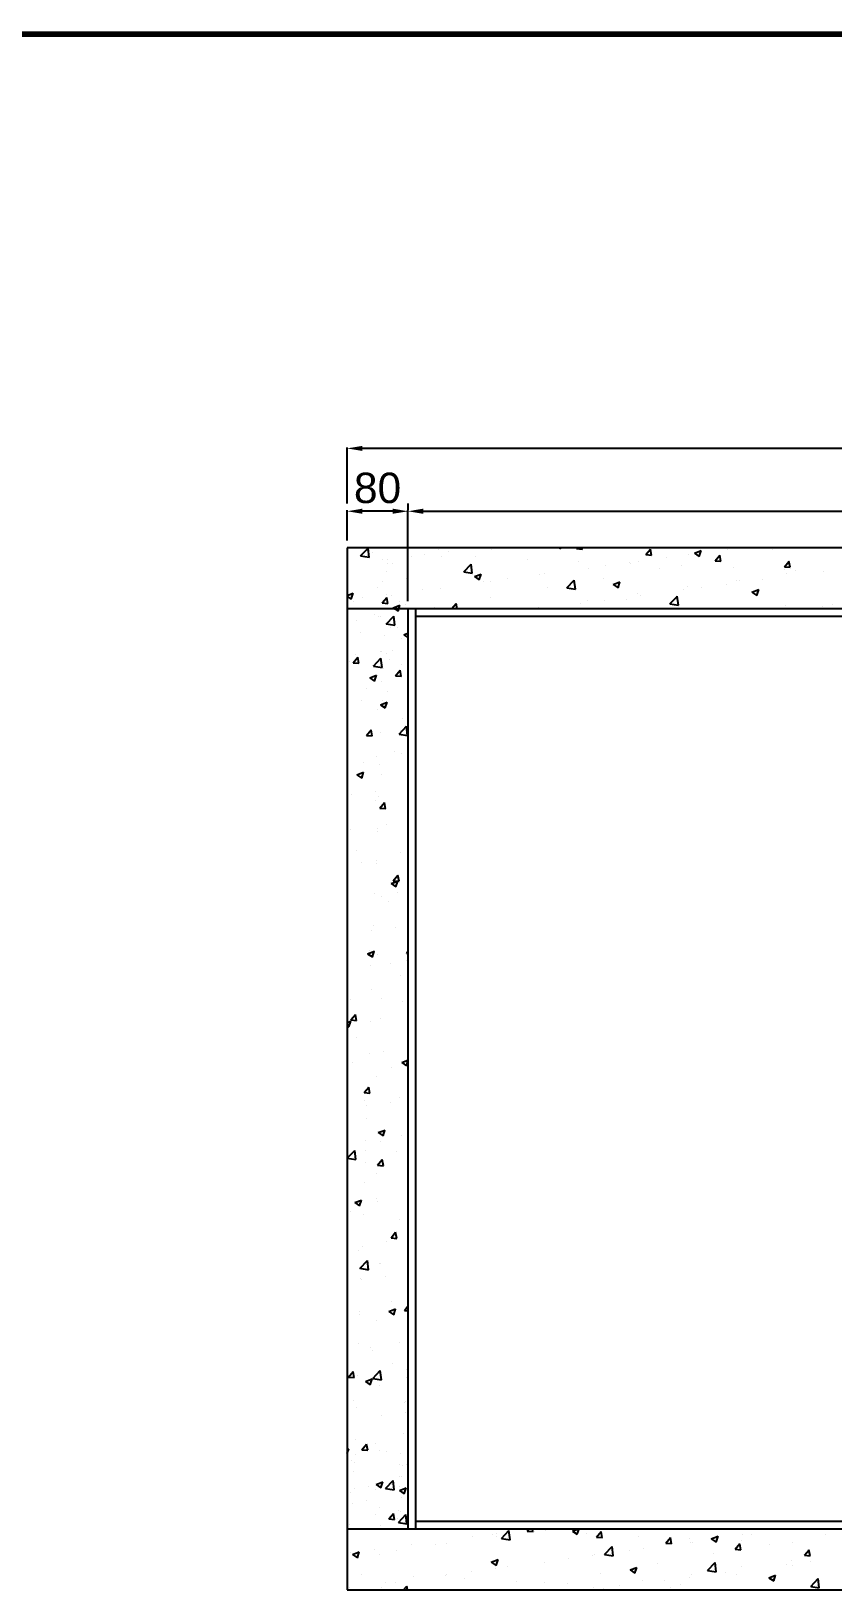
# Model space of a CAD drawing. Header units: millimetres. Extents: x 28332 to 34852, y -49763 to -45153.
# Drawn here: x 30994 to 32049, y -47354 to -45304 of the extents above; entities that cross this region are included whole.
import ezdxf

# ---------------------------------------------------------------- set-up
doc = ezdxf.new("R2010")
doc.units = ezdxf.units.MM
doc.layers.add('LAYOUT', color=7, linetype='Continuous')
doc.layers.add('받침틀', color=251, linetype='Continuous')
doc.styles.get("Standard").update_dxf_attribs({"font": 'arial.ttf'})
doc.dimstyles.new('ISO-25', dxfattribs={"dimtxt": 40, "dimasz": 20, "dimexe": 1.25, "dimexo": 10, "dimgap": 10, "dimtad": 1, "dimdec": 0, "dimtxsty": 'Standard', "dimcen": 2.5, "dimclrd": 3, "dimclre": 3, "dimclrt": 3, "dimadec": 0, "dimazin": 0, "dimtfac": 1, "dimtdec": 0, "dimtmove": 0, "dimatfit": 3, "dimfxl": 0, "dimarcsym": 0})

# ---------------------------------------------------------------- blocks, each defined once
blk = doc.blocks.new('*D29')
at = {"color": 3, "lineweight": -2, "transparency": 16777216}
for p, q in [((31409.9, -45973.6), (31409.9, -45934)), ((31469.9, -45935.3), (31429.9, -45935.3)), ((31489.9, -46053.6), (31489.9, -45934))]:
    blk.add_line(p, q, dxfattribs=at)
at = {"color": 3, "transparency": 16777216}
for points in [[(31429.9, -45931.9), (31429.9, -45938.6), (31409.9, -45935.3)], [(31469.9, -45931.9), (31469.9, -45938.6), (31489.9, -45935.3)]]:
    blk.add_solid(points, dxfattribs=at)
at = {"layer": 'Defpoints', "color": 0, "transparency": 16777216}
for p in [(31409.9, -45935.3), (31409.9, -45983.6), (31489.9, -46063.6)]:
    blk.add_point(p, dxfattribs=at)
at = {"color": 3, "transparency": 16777216, "insert": (31449.9, -45904.8), "char_height": 40, "attachment_point": 5}
blk.add_mtext('80', dxfattribs=at)
blk = doc.blocks.new('*D30')
at = {"color": 3, "lineweight": -2, "transparency": 16777216}
for p, q in [((31489.9, -45925.3), (31489.9, -45934)), ((31509.9, -45935.3), (33279.9, -45935.3)), ((33299.9, -46053.6), (33299.9, -45934))]:
    blk.add_line(p, q, dxfattribs=at)
at = {"color": 3, "transparency": 16777216}
for points in [[(31509.9, -45931.9), (31509.9, -45938.6), (31489.9, -45935.3)], [(33279.9, -45931.9), (33279.9, -45938.6), (33299.9, -45935.3)]]:
    blk.add_solid(points, dxfattribs=at)
at = {"layer": 'Defpoints', "color": 0, "transparency": 16777216}
for p in [(31489.9, -45935.3), (33299.9, -45935.3), (33299.9, -46063.6)]:
    blk.add_point(p, dxfattribs=at)
at = {"color": 3, "transparency": 16777216, "insert": (32394.9, -45904.8), "char_height": 40, "attachment_point": 5}
blk.add_mtext('1810', dxfattribs=at)
blk = doc.blocks.new('*D23')
at = {"color": 3, "lineweight": -2, "transparency": 16777216}
for p, q in [((31409.9, -45925.3), (31409.9, -45851.4)), ((33359.9, -45852.6), (31429.9, -45852.6)), ((33379.9, -45925.3), (33379.9, -45851.4))]:
    blk.add_line(p, q, dxfattribs=at)
at = {"color": 3, "transparency": 16777216}
for points in [[(31429.9, -45849.3), (31429.9, -45856), (31409.9, -45852.6)], [(33359.9, -45849.3), (33359.9, -45856), (33379.9, -45852.6)]]:
    blk.add_solid(points, dxfattribs=at)
at = {"layer": 'Defpoints', "color": 0, "transparency": 16777216}
for p in [(31409.9, -45852.6), (31409.9, -45935.3), (33379.9, -45935.3)]:
    blk.add_point(p, dxfattribs=at)
at = {"color": 3, "transparency": 16777216, "insert": (32394.9, -45822.2), "char_height": 40, "attachment_point": 5}
blk.add_mtext('1970', dxfattribs=at)

msp = doc.modelspace()

# ---------------------------------------------------------------- linework, layer by layer
at = {"linetype": 'Continuous'}
for p, q in [((31427.6, -45994.1), (31437.5, -45983.8)), ((31427.6, -45994.1), (31438.9, -45995.8)), ((31436.4, -45986.8), (31436.4, -45986.8)), ((31438.9, -45995.9), (31437.5, -45983.8)), ((31443.4, -45989.6), (31443.4, -45989.6)), ((31489.4, -45978.2), (31489.4, -45978.2)), ((31494.7, -45994.7), (31494.7, -45994.7)), ((31511.2, -45992.4), (31511.2, -45992.4)), ((31530.1, -45985.8), (31530.1, -45985.8)), ((31533.9, -45995.2), (31533.9, -45995.2)), ((31542.8, -45988.4), (31542.8, -45988.4)), ((31579, -45995.3), (31579, -45995.3)), ((31599.8, -45985.7), (31599.8, -45985.7)), ((31688.8, -45983.6), (31690.3, -45984.6)), ((31690.3, -45984.6), (31690.6, -45983.6)), ((31711.6, -45984.3), (31712.2, -45983.6)), ((31711.6, -45984.3), (31719.2, -45985)), ((31719.1, -45985), (31718.9, -45983.6)), ((31802.7, -45992.3), (31808.8, -45985)), ((31802.7, -45992.3), (31810.3, -45993)), ((31810.2, -45993), (31808.7, -45985)), ((31829.6, -45996.3), (31829.6, -45996.3)), ((31858.8, -45992.5), (31858.8, -45992.5)), ((31866.5, -45990.5), (31875.4, -45987.1)), ((31866.5, -45990.5), (31872.8, -45994.8)), ((31872.8, -45994.8), (31875.4, -45987.1)), ((31893.8, -46000.3), (31899.9, -45993)), ((31901.3, -46000.9), (31899.8, -45993)), ((31909.8, -45985.7), (31909.8, -45985.7)), ((31923, -45984.3), (31923, -45984.3)), ((31969.3, -45985.3), (31969.3, -45985.3)), ((31456.1, -45998.6), (31456.1, -45998.6)), ((31462, -46014.8), (31462, -46014.8)), ((31462.9, -45998.9), (31462.9, -45998.9)), ((31463.2, -46003.9), (31463.2, -46003.9)), ((31469.7, -46003.4), (31469.7, -46003.4)), ((31563.2, -46015.1), (31573.1, -46004.8)), ((31563.2, -46015.1), (31574.5, -46016.8)), ((31574.5, -46016.9), (31573.1, -46004.8)), ((31646.7, -45998.2), (31646.7, -45998.2)), ((31669.5, -46017.4), (31669.5, -46017.4)), ((31714.5, -46001), (31714.5, -46001)), ((31727.6, -46010.9), (31727.6, -46010.9)), ((31749.7, -46006.8), (31749.7, -46006.8)), ((31781.5, -46002.6), (31781.5, -46002.6)), ((31782.3, -46003.9), (31782.3, -46003.9)), ((31793.6, -46001.4), (31793.6, -46001.4)), ((31821.1, -46010.8), (31821.1, -46010.8)), ((31850.1, -46006.8), (31850.1, -46006.8)), ((31893.8, -46000.3), (31901.4, -46000.9)), ((31895.2, -45998.1), (31895.2, -45998.1)), ((31917.9, -46009.6), (31917.9, -46009.6)), ((31984.9, -46008.2), (31991, -46000.9)), ((31984.9, -46008.2), (31992.5, -46008.9)), ((31985.7, -46012.5), (31985.7, -46012.5)), ((31987.4, -46017.1), (31987.4, -46017.1)), ((31992.4, -46008.9), (31990.9, -46001)), ((31999.7, -46013.2), (31999.7, -46013.2)), ((32036.5, -46014.8), (32036.5, -46014.8)), ((31450.4, -46035.2), (31450.4, -46035.2)), ((31456, -46028.3), (31456, -46028.3)), ((31487.8, -46024.1), (31487.8, -46024.1)), ((31532.3, -46037.5), (31532.3, -46037.5)), ((31577.3, -46021.3), (31586.2, -46017.9)), ((31577.3, -46021.3), (31583.6, -46025.6)), ((31583.6, -46025.6), (31586.1, -46017.9)), ((31589.6, -46027.9), (31589.6, -46027.9)), ((31598.3, -46028), (31598.3, -46028)), ((31621.4, -46023.7), (31621.4, -46023.7)), ((31663.5, -46019), (31663.5, -46019)), ((31673, -46036.2), (31673, -46036.2)), ((31698.7, -46036.1), (31708.6, -46025.8)), ((31698.7, -46036.1), (31710, -46037.9)), ((31710, -46037.9), (31708.6, -46025.8)), ((31747.1, -46023.5), (31747.1, -46023.5)), ((31759.8, -46031.5), (31768.7, -46028.1)), ((31759.8, -46031.5), (31766.1, -46035.8)), ((31766.1, -46035.8), (31768.7, -46028.1)), ((31857.3, -46034.7), (31857.3, -46034.7)), ((31876.4, -46035.8), (31876.4, -46035.8)), ((31908.2, -46031.7), (31908.2, -46031.7)), ((31921.4, -46026.6), (31921.4, -46026.6)), ((31925.6, -46025.9), (31925.6, -46025.9)), ((31942.3, -46041.7), (31951.2, -46038.2)), ((31948.6, -46045.9), (31951.2, -46038.2)), ((31956.3, -46025.3), (31956.3, -46025.3)), ((31409.9, -46046), (31417.6, -46043)), ((31409.9, -46047.3), (31415.1, -46050.7)), ((31411.2, -46051.4), (31411.2, -46051.4)), ((31415.1, -46050.7), (31417.6, -46043.1)), ((31418.6, -46054.5), (31418.6, -46054.5)), ((31429.5, -46049), (31429.5, -46049)), ((31455.9, -46055.9), (31462.1, -46048.7)), ((31455.9, -46055.9), (31463.5, -46056.6)), ((31460.4, -46057), (31460.4, -46057)), ((31461.3, -46044.8), (31461.3, -46044.8)), ((31463.5, -46056.6), (31462, -46048.7)), ((31468.2, -46045.6), (31468.2, -46045.6)), ((31470.6, -46062.3), (31479.4, -46058.9)), ((31477.8, -46063.6), (31479.4, -46058.9)), ((31479, -46054.2), (31479, -46054.2)), ((31486.4, -46057.3), (31486.4, -46057.3)), ((31509.4, -46038.5), (31509.4, -46038.5)), ((31547.3, -46063.6), (31553.2, -46056.6)), ((31554.4, -46063.6), (31553.1, -46056.6)), ((31598.9, -46048.9), (31598.9, -46048.9)), ((31716.3, -46056.9), (31716.3, -46056.9)), ((31726.1, -46053.2), (31726.1, -46053.2)), ((31748.1, -46052.7), (31748.1, -46052.7)), ((31777.5, -46051.4), (31777.5, -46051.4)), ((31792.1, -46043.7), (31792.1, -46043.7)), ((31796.2, -46046.4), (31796.2, -46046.4)), ((31834.3, -46057.2), (31844.2, -46046.9)), ((31834.3, -46057.1), (31845.5, -46058.9)), ((31845.5, -46058.9), (31844.1, -46046.9)), ((31851.6, -46038.7), (31851.6, -46038.7)), ((31942.3, -46041.7), (31948.6, -46045.9)), ((32048.2, -46057.7), (32048.2, -46057.7)), ((31422.6, -46078.4), (31422.6, -46078.4)), ((31445.4, -46071.5), (31445.4, -46071.5)), ((31450.8, -46074.3), (31450.8, -46074.3)), ((31454.4, -46074.2), (31454.4, -46074.2)), ((31461.3, -46083.6), (31471.2, -46073.3)), ((31470.5, -46062.3), (31472.6, -46063.6)), ((31472.6, -46085.3), (31471.2, -46073.3)), ((31472.6, -46063.6), (31476.9, -46066.5)), ((31476.9, -46066.5), (31477.8, -46063.6)), ((31480.9, -46063), (31480.9, -46063)), ((31524.9, -46061.6), (31524.9, -46061.6)), ((31554.2, -46060.2), (31554.2, -46060.2)), ((31622, -46063.1), (31622, -46063.1)), ((31661.9, -46061.3), (31661.9, -46061.3)), ((31985.8, -46059.4), (31985.8, -46059.4)), ((32034.9, -46060.7), (32034.9, -46060.7)), ((31427.9, -46094.9), (31427.9, -46094.9)), ((31458.9, -46099.3), (31458.9, -46099.3)), ((31461.3, -46083.5), (31472.6, -46085.3)), ((31466.6, -46087.9), (31466.6, -46087.9)), ((31476, -46088.5), (31476, -46088.5)), ((31484.5, -46097.6), (31489.9, -46101.2)), ((31484.6, -46097.6), (31489.9, -46095.5)), ((31454.2, -46119.1), (31454.2, -46119.1)), ((31455.3, -46120.2), (31455.3, -46120.2)), ((31469, -46117.9), (31469, -46117.9)), ((31481.2, -46102.2), (31481.2, -46102.2)), ((31413.2, -46133.3), (31413.2, -46133.3)), ((31417.7, -46134.6), (31423.8, -46127.3)), ((31417.7, -46134.6), (31425.3, -46135.2)), ((31420.9, -46124.3), (31420.9, -46124.3)), ((31425.2, -46135.2), (31423.8, -46127.3)), ((31442.6, -46138.6), (31442.6, -46138.6)), ((31444.5, -46138.8), (31454.4, -46128.5)), ((31444.5, -46138.8), (31455.8, -46140.6)), ((31455.8, -46140.6), (31454.4, -46128.5)), ((31461.2, -46121.9), (31461.2, -46121.9)), ((31465.1, -46130.2), (31465.1, -46130.2)), ((31481, -46136.2), (31481, -46136.2)), ((31439.6, -46154.4), (31448.5, -46150.9)), ((31439.6, -46154.4), (31446, -46158.6)), ((31446, -46158.6), (31448.5, -46151)), ((31455.7, -46159.4), (31455.7, -46159.4)), ((31457.4, -46141.6), (31457.4, -46141.6)), ((31473.6, -46151.5), (31479.7, -46144.2)), ((31473.6, -46151.5), (31481.2, -46152.1)), ((31481.1, -46152.2), (31479.6, -46144.2)), ((31435.6, -46168), (31435.6, -46168)), ((31463.5, -46172.5), (31463.5, -46172.5)), ((31429, -46183.7), (31429, -46183.7)), ((31450.1, -46196), (31450.1, -46196)), ((31453.6, -46189.7), (31460, -46194)), ((31453.7, -46189.7), (31462.5, -46186.3)), ((31455.8, -46183.9), (31455.8, -46183.9)), ((31460, -46194), (31462.5, -46186.3)), ((31435.3, -46230.1), (31441.5, -46222.8)), ((31442.9, -46230.8), (31441.4, -46222.8)), ((31478.2, -46228.3), (31488, -46218)), ((31482.4, -46207.5), (31482.4, -46207.5)), ((31489.4, -46230.1), (31488, -46218)), ((31435.3, -46230.1), (31442.9, -46230.8)), ((31454.3, -46226.1), (31454.3, -46226.1)), ((31478.1, -46228.3), (31489.4, -46230)), ((31480.5, -46223.9), (31480.5, -46223.9)), ((31449, -46257.6), (31449, -46257.6)), ((31472, -46251.4), (31472, -46251.4)), ((31480.8, -46253.4), (31480.8, -46253.4)), ((31422.7, -46281.8), (31429.1, -46286.1)), ((31422.8, -46281.8), (31431.6, -46278.4)), ((31429.1, -46286.1), (31431.6, -46278.4)), ((31431, -46265.6), (31431, -46265.6)), ((31452.7, -46268.4), (31452.7, -46268.4)), ((31454.9, -46281), (31454.9, -46281)), ((31447.4, -46303.5), (31447.4, -46303.5)), ((31415.6, -46307.7), (31415.6, -46307.7)), ((31446.8, -46316), (31446.8, -46316)), ((31451.2, -46310.7), (31451.2, -46310.7)), ((31453, -46325.6), (31459.1, -46318.3)), ((31460.5, -46326.3), (31459, -46318.3)), ((31453, -46325.6), (31460.6, -46326.3)), ((31414, -46353.6), (31414, -46353.6)), ((31449.6, -46353), (31449.6, -46353)), ((31449.7, -46356.8), (31449.7, -46356.8)), ((31462.1, -46347.3), (31462.1, -46347.3)), ((31422, -46380.9), (31422, -46380.9)), ((31480.1, -46384.7), (31480.1, -46384.7)), ((31489.8, -46383.7), (31489.8, -46383.7)), ((31428.7, -46397.4), (31428.7, -46397.4)), ((31448.1, -46395.2), (31448.1, -46395.2)), ((31448.8, -46397.9), (31448.8, -46397.9)), ((31467.7, -46425), (31476.6, -46421.6)), ((31467.7, -46425), (31474, -46429.3)), ((31470.6, -46421.1), (31476.7, -46413.9)), ((31470.6, -46421.2), (31478.2, -46421.8)), ((31474, -46429.3), (31476.5, -46421.6)), ((31478.1, -46421.8), (31476.6, -46413.9)), ((31446.5, -46437.5), (31446.5, -46437.5)), ((31454.6, -46441.8), (31454.6, -46441.8)), ((31464.6, -46448.3), (31464.6, -46448.3)), ((31475.5, -46436.9), (31475.5, -46436.9)), ((31442.1, -46487), (31442.1, -46487)), ((31445, -46479.8), (31445, -46479.8)), ((31473.9, -46482.8), (31473.9, -46482.8)), ((31436.8, -46517.1), (31445.7, -46513.7)), ((31436.8, -46517.1), (31443.1, -46521.4)), ((31439.8, -46513.2), (31439.8, -46513.2)), ((31443.1, -46521.4), (31445.6, -46513.7)), ((31443.5, -46522.1), (31443.5, -46522.1)), ((31449.3, -46517.6), (31449.3, -46517.6)), ((31466.6, -46530.3), (31466.6, -46530.3)), ((31488.2, -46516.7), (31489.9, -46514.6)), ((31488.2, -46516.7), (31489.9, -46516.8)), ((31488.6, -46526.6), (31488.6, -46526.6)), ((31440.5, -46532.9), (31440.5, -46532.9)), ((31479.7, -46545.5), (31479.7, -46545.5)), ((31441.9, -46564.4), (31441.9, -46564.4)), ((31414.6, -46577.8), (31414.6, -46577.8)), ((31455.1, -46576.7), (31455.1, -46576.7)), ((31482.4, -46580.6), (31482.4, -46580.6)), ((31409.9, -46607.6), (31414.7, -46605.8)), ((31409.9, -46611.9), (31412.2, -46613.5)), ((31412.2, -46613.5), (31414.7, -46605.8)), ((31414.7, -46604.2), (31420.9, -46596.9)), ((31414.7, -46604.2), (31422.3, -46604.9)), ((31422.3, -46604.9), (31420.8, -46597)), ((31440.4, -46606.6), (31440.4, -46606.6)), ((31454.2, -46602.7), (31454.2, -46602.7)), ((31421.7, -46626.8), (31421.7, -46626.8)), ((31438.8, -46648.9), (31438.8, -46648.9)), ((31457.6, -46645.5), (31457.6, -46645.5)), ((31416.6, -46659.7), (31416.6, -46659.7)), ((31468.5, -46666.3), (31468.5, -46666.3)), ((31481.7, -46660.3), (31489.9, -46657.2)), ((31481.7, -46660.3), (31488, -46664.6)), ((31484.4, -46662.6), (31484.4, -46662.6)), ((31488, -46664.6), (31489.9, -46658.8)), ((31432.4, -46699.8), (31438.5, -46692.5)), ((31437.3, -46691.2), (31437.3, -46691.2)), ((31439.9, -46700.4), (31438.4, -46692.5)), ((31448.9, -46678.4), (31448.9, -46678.4)), ((31432.4, -46699.8), (31439.9, -46700.4)), ((31432.4, -46710.1), (31432.4, -46710.1)), ((31466.9, -46712.2), (31466.9, -46712.2)), ((31479.4, -46706.3), (31479.4, -46706.3)), ((31435.1, -46716.4), (31435.1, -46716.4)), ((31435.7, -46733.5), (31435.7, -46733.5)), ((31450.8, -46752.4), (31459.7, -46749)), ((31450.8, -46752.4), (31457.1, -46756.7)), ((31457.1, -46756.7), (31459.6, -46749)), ((31410, -46786.2), (31419.9, -46775.9)), ((31421.2, -46788), (31419.8, -46775.9)), ((31433.5, -46762.3), (31433.5, -46762.3)), ((31434.2, -46775.7), (31434.2, -46775.7)), ((31453.8, -46763.5), (31453.8, -46763.5)), ((31481.6, -46756), (31481.6, -46756)), ((31410, -46786.2), (31421.3, -46787.9)), ((31434.4, -46792), (31434.4, -46792)), ((31450, -46795.3), (31456.1, -46788)), ((31450, -46795.3), (31457.6, -46796)), ((31457.5, -46796), (31456, -46788)), ((31475.4, -46777.8), (31475.4, -46777.8)), ((31448.2, -46806), (31448.2, -46806)), ((31432.7, -46818), (31432.7, -46818)), ((31414.8, -46856.1), (31414.8, -46856.1)), ((31419.9, -46844.5), (31428.8, -46841.1)), ((31419.9, -46844.5), (31426.2, -46848.8)), ((31426.2, -46848.8), (31428.7, -46841.1)), ((31448.6, -46839.2), (31448.6, -46839.2)), ((31450.2, -46842.4), (31450.2, -46842.4)), ((31431.1, -46860.3), (31431.1, -46860.3)), ((31479, -46867.1), (31479, -46867.1)), ((31461.6, -46895.7), (31461.6, -46895.7)), ((31467.6, -46890.8), (31473.7, -46883.5)), ((31467.6, -46890.8), (31475.2, -46891.5)), ((31475.1, -46891.5), (31473.7, -46883.5)), ((31425.4, -46907.3), (31425.4, -46907.3)), ((31429.6, -46902.6), (31429.6, -46902.6)), ((31426.8, -46931), (31436.7, -46920.6)), ((31426.8, -46930.9), (31438.1, -46932.7)), ((31438.1, -46932.7), (31436.7, -46920.6)), ((31452.2, -46924.3), (31452.2, -46924.3)), ((31453.4, -46924.3), (31453.4, -46924.3)), ((31428, -46944.9), (31428, -46944.9)), ((31428.2, -46945.8), (31428.2, -46945.8)), ((31460, -46941.6), (31460, -46941.6)), ((31467.9, -46974.7), (31467.9, -46974.7)), ((31485.2, -46986.4), (31489.9, -46980.8)), ((31426.5, -46987.1), (31426.5, -46987.1)), ((31426.6, -46991.7), (31426.6, -46991.7)), ((31448.2, -47000.1), (31448.2, -47000.1)), ((31464.8, -46987.7), (31473.7, -46984.3)), ((31464.8, -46987.8), (31471.1, -46992)), ((31471.1, -46992), (31473.7, -46984.3)), ((31474.7, -46985.3), (31474.7, -46985.3)), ((31485.2, -46986.4), (31489.9, -46986.8)), ((31489.1, -47021.3), (31489.1, -47021.3)), ((31424.9, -47029.4), (31424.9, -47029.4)), ((31441.2, -47035.4), (31441.2, -47035.4)), ((31443.2, -47039.6), (31443.2, -47039.6)), ((31478.6, -47027.9), (31478.6, -47027.9)), ((31470, -47056.7), (31470, -47056.7)), ((31411.7, -47073.9), (31417.9, -47066.6)), ((31411.7, -47073.9), (31419.3, -47074.6)), ((31419.3, -47074.6), (31417.8, -47066.6)), ((31423.4, -47071.7), (31423.4, -47071.7)), ((31433.9, -47079.8), (31442.8, -47076.4)), ((31433.9, -47079.8), (31440.2, -47084.1)), ((31440.2, -47084.1), (31442.8, -47076.4)), ((31443.6, -47075.7), (31453.5, -47065.4)), ((31443.6, -47075.7), (31454.9, -47077.4)), ((31454.9, -47077.4), (31453.5, -47065.4)), ((31487.5, -47063.6), (31487.5, -47063.6)), ((31488, -47075), (31488, -47075)), ((31418, -47104.2), (31418, -47104.2)), ((31453.1, -47085.1), (31453.1, -47085.1)), ((31421.8, -47114), (31421.8, -47114)), ((31485.7, -47107), (31485.7, -47107)), ((31486, -47105.8), (31486, -47105.8)), ((31486.4, -47120.9), (31486.4, -47120.9)), ((31454.6, -47125), (31454.6, -47125)), ((31420.3, -47156.2), (31420.3, -47156.2)), ((31429.4, -47169.4), (31435.5, -47162.1)), ((31434.3, -47164.8), (31434.3, -47164.8)), ((31436.9, -47170.1), (31435.4, -47162.2)), ((31447.8, -47160.9), (31447.8, -47160.9)), ((31484.4, -47148.1), (31484.4, -47148.1)), ((31409.9, -47169.3), (31411.9, -47168.5)), ((31409.9, -47174.3), (31411.9, -47168.5)), ((31415.7, -47183.1), (31415.7, -47183.1)), ((31420, -47186.1), (31420, -47186.1)), ((31421.2, -47175.1), (31421.2, -47175.1)), ((31429.4, -47169.4), (31437, -47170.1)), ((31453, -47170.9), (31453, -47170.9)), ((31461, -47171.9), (31461, -47171.9)), ((31479.8, -47174.9), (31479.8, -47174.9)), ((31411, -47201.4), (31411, -47201.4)), ((31418.8, -47198.5), (31418.8, -47198.5)), ((31478.2, -47188.8), (31478.2, -47188.8)), ((31478.8, -47204.2), (31478.8, -47204.2)), ((31481.1, -47204.3), (31481.1, -47204.3)), ((31482.9, -47190.4), (31482.9, -47190.4)), ((31487.8, -47189), (31487.8, -47189)), ((31414.1, -47225.4), (31414.1, -47225.4)), ((31419.6, -47221), (31419.6, -47221)), ((31437.8, -47218.4), (31437.8, -47218.4)), ((31447.4, -47221.7), (31447.4, -47221.7)), ((31447.9, -47215.2), (31456.8, -47211.7)), ((31447.9, -47215.2), (31454.2, -47219.4)), ((31454.2, -47219.4), (31456.8, -47211.8)), ((31460.5, -47220.4), (31470.4, -47210.1)), ((31460.5, -47220.4), (31471.8, -47222.1)), ((31467.7, -47214.7), (31467.7, -47214.7)), ((31471.8, -47222.2), (31470.4, -47210.1)), ((31478.3, -47217.2), (31478.3, -47217.2)), ((31478.8, -47223.1), (31487.7, -47219.6)), ((31478.8, -47223.1), (31485.1, -47227.3)), ((31485.1, -47227.3), (31487.7, -47219.7)), ((31417.2, -47240.8), (31417.2, -47240.8)), ((31435.8, -47236.5), (31435.8, -47236.5)), ((31452.7, -47245.9), (31452.7, -47245.9)), ((31481.4, -47232.7), (31481.4, -47232.7)), ((31412.6, -47267.6), (31412.6, -47267.6)), ((31447.7, -47254.4), (31447.7, -47254.4)), ((31464.6, -47260.5), (31470.7, -47253.2)), ((31464.6, -47260.5), (31472.2, -47261.2)), ((31472.1, -47261.2), (31470.7, -47253.2)), ((31476.7, -47259.5), (31476.7, -47259.5)), ((31477.3, -47265.2), (31487.2, -47254.8)), ((31477.3, -47265.1), (31488.6, -47266.9)), ((31477.9, -47249.6), (31477.9, -47249.6)), ((31479.5, -47250.2), (31479.5, -47250.2)), ((31488.6, -47266.9), (31487.2, -47254.8)), ((31453.5, -47268.8), (31453.5, -47268.8)), ((31574.4, -47283.4), (31574.4, -47283.4)), ((31589.1, -47274.5), (31589.1, -47274.5)), ((31600.4, -47281.3), (31600.4, -47281.3)), ((31606.2, -47279.2), (31606.2, -47279.2)), ((31606.3, -47283.3), (31606.3, -47283.3)), ((31612.8, -47286.2), (31624.1, -47287.9)), ((31612.9, -47286.2), (31622.7, -47275.9)), ((31624.1, -47287.9), (31622.7, -47275.9)), ((31646.8, -47276.4), (31649.1, -47273.6)), ((31646.8, -47276.4), (31654.4, -47277.1)), ((31654.3, -47277.1), (31653.7, -47273.6)), ((31656.9, -47277.4), (31656.9, -47277.4)), ((31670.5, -47275.2), (31670.5, -47275.2)), ((31706.2, -47276.5), (31713.5, -47273.6)), ((31706.2, -47276.5), (31712.5, -47280.7)), ((31712.5, -47280.7), (31714.9, -47273.6)), ((31724.7, -47280.2), (31724.7, -47280.2)), ((31737.9, -47284.4), (31744, -47277.1)), ((31737.9, -47284.4), (31745.5, -47285.1)), ((31745.4, -47285.1), (31743.9, -47277.1)), ((31792.5, -47283.1), (31792.5, -47283.1)), ((31829, -47292.4), (31835.1, -47285.1)), ((31836.5, -47293.1), (31835, -47285.1)), ((31860.3, -47286), (31860.3, -47286)), ((31888.7, -47286.6), (31897.6, -47283.2)), ((31888.7, -47286.6), (31895, -47290.9)), ((31893, -47287.2), (31893, -47287.2)), ((31895, -47290.9), (31897.6, -47283.2)), ((31930.2, -47281.3), (31930.2, -47281.3)), ((31941.1, -47280.8), (31941.1, -47280.8)), ((32039.6, -47280.8), (32039.6, -47280.8)), ((31414.3, -47304.5), (31414.3, -47304.5)), ((31417, -47307.2), (31425.9, -47303.8)), ((31417, -47307.3), (31423.3, -47311.5)), ((31423.3, -47311.5), (31425.9, -47303.8)), ((31446.1, -47300.3), (31446.1, -47300.3)), ((31452.3, -47306.7), (31452.3, -47306.7)), ((31475.2, -47301.8), (31475.2, -47301.8)), ((31494.2, -47294), (31494.2, -47294)), ((31526.4, -47294), (31526.4, -47294)), ((31541.1, -47292.3), (31541.1, -47292.3)), ((31732.9, -47308.3), (31732.9, -47308.3)), ((31734.9, -47307.9), (31734.9, -47307.9)), ((31748.4, -47307.2), (31758.3, -47296.9)), ((31748.4, -47307.2), (31759.7, -47308.9)), ((31759.7, -47309), (31758.3, -47296.9)), ((31781, -47301.9), (31781, -47301.9)), ((31800.1, -47299), (31800.1, -47299)), ((31829, -47292.4), (31836.6, -47293)), ((31861.2, -47291.4), (31861.2, -47291.4)), ((31864.3, -47290.9), (31864.3, -47290.9)), ((31891.5, -47306.2), (31891.5, -47306.2)), ((31920.1, -47300.3), (31926.2, -47293)), ((31920.1, -47300.3), (31927.7, -47301)), ((31927.6, -47301), (31926.1, -47293.1)), ((31928.1, -47288.8), (31928.1, -47288.8)), ((31965.5, -47293.5), (31965.5, -47293.5)), ((31995.9, -47291.7), (31995.9, -47291.7)), ((32011.2, -47308.3), (32017.3, -47301)), ((32011.2, -47308.3), (32018.8, -47309)), ((32018.7, -47309), (32017.2, -47301)), ((31411, -47309.9), (31411, -47309.9)), ((31572.8, -47329.3), (31572.8, -47329.3)), ((31599.5, -47317.4), (31608.4, -47314)), ((31599.5, -47317.4), (31605.8, -47321.7)), ((31604.8, -47325.6), (31604.8, -47325.6)), ((31605.8, -47321.7), (31608.4, -47314)), ((31620.9, -47323), (31620.9, -47323)), ((31669, -47317.5), (31669, -47317.5)), ((31701.1, -47312.4), (31701.1, -47312.4)), ((31782, -47327.6), (31790.9, -47324.2)), ((31782, -47327.6), (31788.3, -47331.9)), ((31788.3, -47331.9), (31790.9, -47324.2)), ((31817.4, -47319), (31817.4, -47319)), ((31883.9, -47328.2), (31893.8, -47317.9)), ((31883.9, -47328.2), (31895.2, -47329.9)), ((31895.2, -47330), (31893.8, -47317.9)), ((31928.7, -47323.6), (31928.7, -47323.6)), ((31987.8, -47320.4), (31987.8, -47320.4)), ((31993.9, -47314.7), (31993.9, -47314.7)), ((31996, -47321.4), (31996, -47321.4)), ((32019.6, -47316.2), (32019.6, -47316.2)), ((31428.8, -47333.7), (31428.8, -47333.7)), ((31460.8, -47344.1), (31460.8, -47344.1)), ((31473.6, -47344.1), (31473.6, -47344.1)), ((31484.2, -47353.6), (31488.4, -47348.7)), ((31489.2, -47353.6), (31488.3, -47348.7)), ((31496.6, -47336.5), (31496.6, -47336.5)), ((31539.6, -47334.5), (31539.6, -47334.5)), ((31541, -47333.5), (31541, -47333.5)), ((31564.4, -47339.4), (31564.4, -47339.4)), ((31632.2, -47342.3), (31632.2, -47342.3)), ((31669.3, -47344.4), (31669.3, -47344.4)), ((31700, -47345.1), (31700, -47345.1)), ((31733.4, -47350.2), (31733.4, -47350.2)), ((31743.3, -47331.7), (31743.3, -47331.7)), ((31767.8, -47348), (31767.8, -47348)), ((31798.6, -47341.3), (31798.6, -47341.3)), ((31827.7, -47341.5), (31827.7, -47341.5)), ((31847.8, -47346.8), (31847.8, -47346.8)), ((31859.5, -47337.3), (31859.5, -47337.3)), ((31862.7, -47333.1), (31862.7, -47333.1)), ((31907.6, -47330.9), (31907.6, -47330.9)), ((31921.9, -47334.1), (31921.9, -47334.1)), ((31964.5, -47337.8), (31973.4, -47334.3)), ((31964.5, -47337.8), (31970.8, -47342)), ((31970.8, -47342), (31973.4, -47334.4)), ((32019.5, -47349.2), (32029.4, -47338.9)), ((32019.5, -47349.2), (32030.8, -47351)), ((32030.8, -47351), (32029.4, -47338.9)), ((31412.7, -47350.4), (31412.7, -47350.4)), ((31455.6, -47350.7), (31455.6, -47350.7)), ((31523.4, -47353.6), (31523.4, -47353.6)), ((31747.5, -47352), (31747.5, -47352)), ((31835.6, -47350.9), (31835.6, -47350.9))]:
    msp.add_line(p, q, dxfattribs=at)
at = {"layer": 'LAYOUT', "const_width": 7.76}
msp.add_lwpolyline([(28487.1, -49607.7), (34696.4, -49607.7), (34696.4, -45307.8), (28487.1, -45307.8)], close=True, dxfattribs=at)
at = {"layer": '받침틀'}
for p, q in [((31409.9, -45983.6), (31409.9, -47353.6)), ((33379.9, -45983.6), (31409.9, -45983.6)), ((33379.9, -46063.6), (31409.9, -46063.6)), ((31489.9, -46063.6), (31489.9, -47273.6)), ((31499.9, -46063.6), (31499.9, -47273.6)), ((33289.9, -46073.6), (31499.9, -46073.6)), ((31499.9, -47263.6), (33289.9, -47263.6)), ((31409.9, -47273.6), (33379.9, -47273.6)), ((31409.9, -47353.6), (33379.9, -47353.6))]:
    msp.add_line(p, q, dxfattribs=at)

# ---------------------------------------------------------------- dimensions: what is measured, and where the dimension line sits
for base, p1, p2, picture, middle in [((31409.9, -45852.6), (33379.9, -45935.3), (31409.9, -45935.3), '*D23', (32394.9, -45822.2)), ((31409.9, -45935.3), (31489.9, -46063.6), (31409.9, -45983.6), '*D29', (31449.9, -45904.8)), ((33299.9, -45935.3), (31489.9, -45935.3), (33299.9, -46063.6), '*D30', (32394.9, -45904.8))]:
    dim = msp.add_linear_dim(base=base, p1=p1, p2=p2, dimstyle='ISO-25')
    dim.commit()
    dim.dimension.update_dxf_attribs({"geometry": picture, "text_midpoint": middle})

doc.saveas('drawing.dxf')
